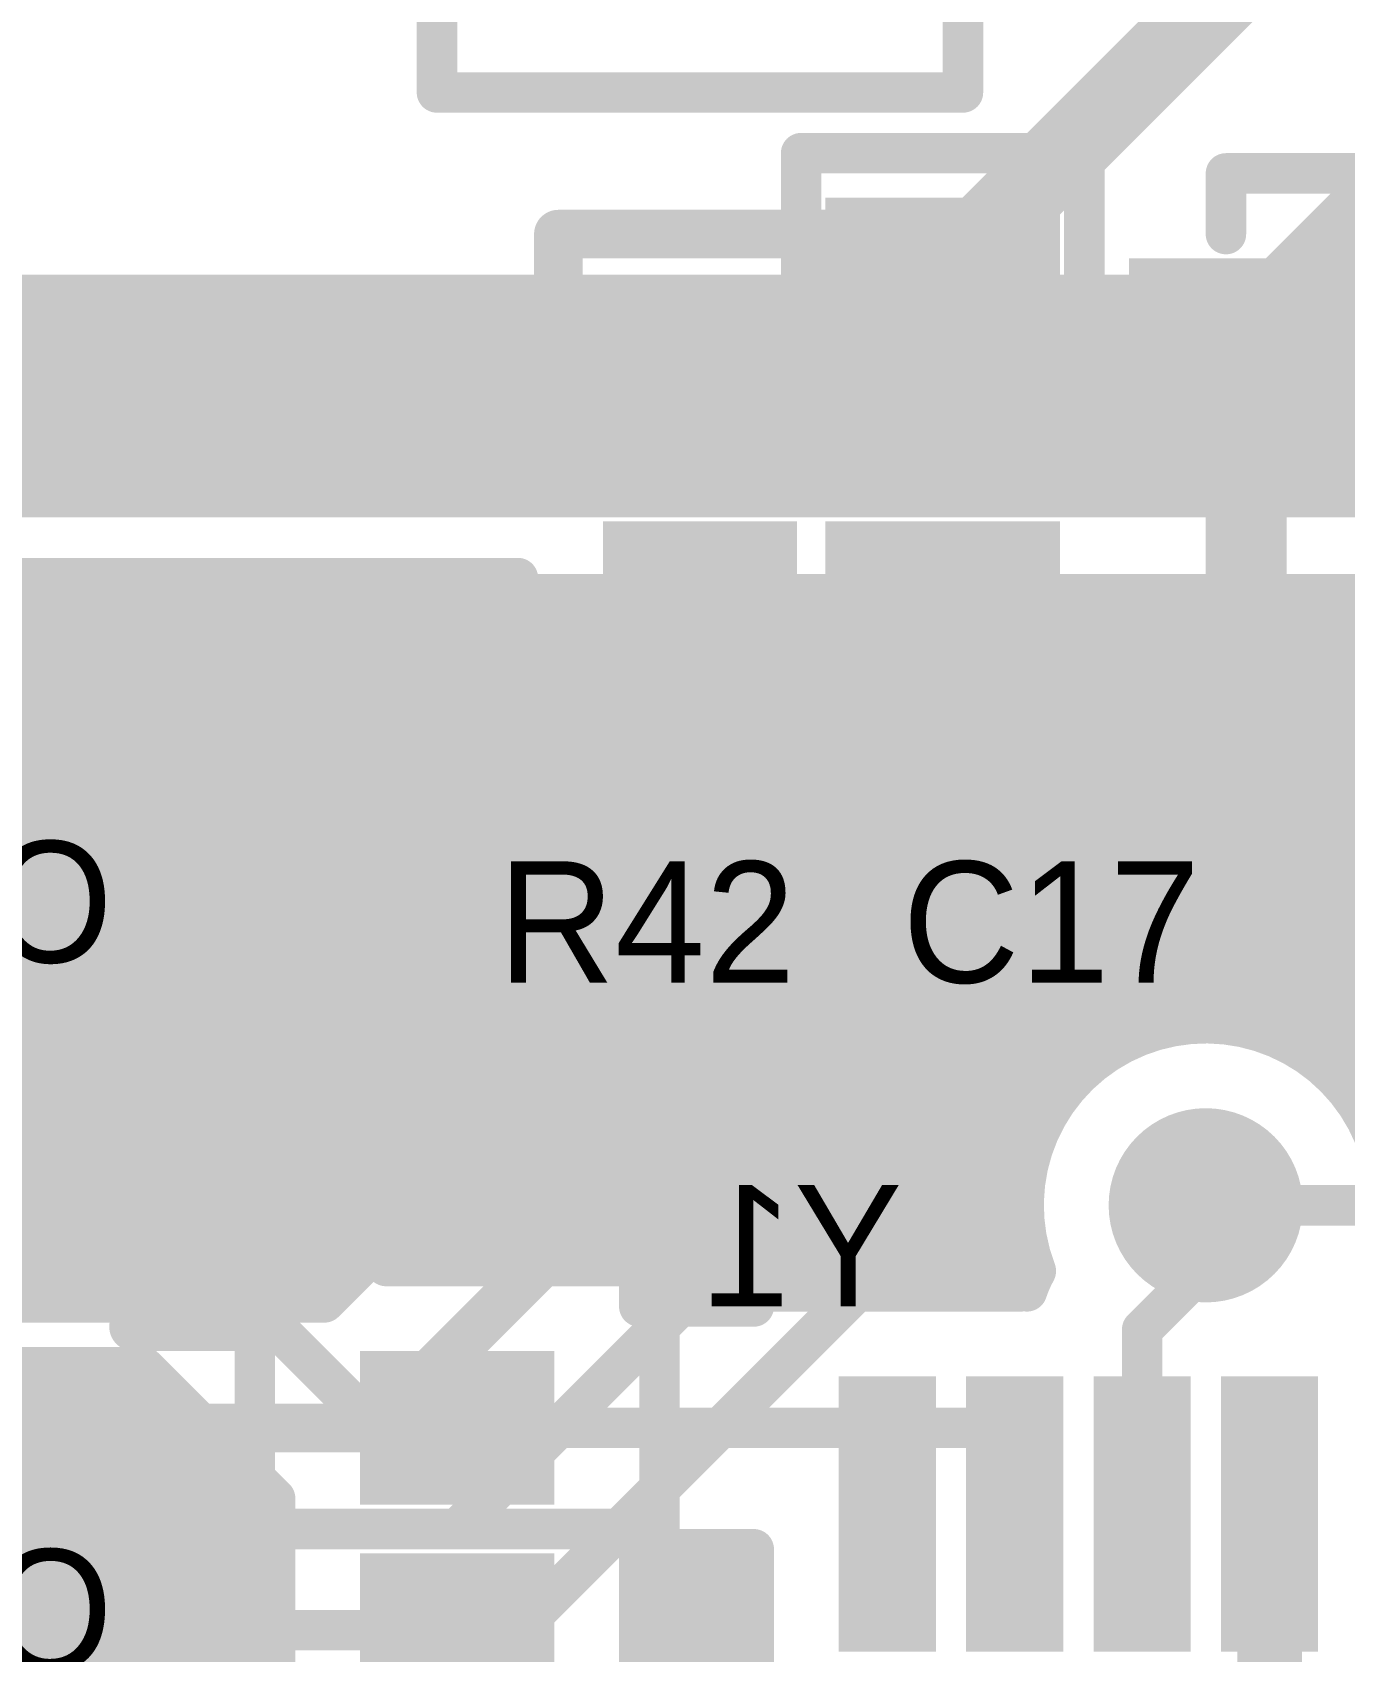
# Model space of a CAD drawing. Header units: millimetres. Extents: x 1.9 to 5.81, y 3 to 5.61.
# Drawn here: x 3.635 to 3.9593, y 4.1447 to 4.5448 of the extents above; entities that cross this region are included whole.
import ezdxf

# ---------------------------------------------------------------- set-up
doc = ezdxf.new("R2010")
doc.units = ezdxf.units.MM
doc.header["$MEASUREMENT"] = 0
for name, color, linetype in [('BottomLayer', 5, 'Continuous'), ('BottomOverlay', 54, 'Continuous'), ('BottomPaste', 16, 'Continuous'), ('BottomSolder', 6, 'Continuous'), ('MultiLayer', 9, 'Continuous'), ('TopLayer', 1, 'Continuous'), ('TopOverlay', 2, 'Continuous'), ('TopPaste', 8, 'Continuous'), ('TopSolder', 216, 'Continuous')]:
    doc.layers.add(name, color=color, linetype=linetype)

msp = doc.modelspace()

# ---------------------------------------------------------------- linework, layer by layer
at = {"layer": 'BottomLayer'}
for points, const_width in [([(3.395, 4.455), (4.025, 4.455)], 0.06), ([(3.425, 4.405), (4.085, 4.405)], 0.012), ([(3.43784, 4.374), (4.085, 4.374)], 0.01), ([(3.63, 4.305), (3.63, 4.374)], 0.01), ([(3.64, 4.305), (3.64, 4.374)], 0.01), ([(3.65, 4.305), (3.65, 4.374)], 0.01), ([(3.66, 4.305), (3.66, 4.374)], 0.01), ([(3.67, 4.305), (3.67, 4.374)], 0.01), ([(3.68, 4.305), (3.68, 4.374)], 0.01), ([(3.69, 4.305), (3.69, 4.374)], 0.01), ([(3.7, 4.305), (3.7, 4.374)], 0.01), ([(3.71, 4.25243), (3.71, 4.374)], 0.01), ([(3.72, 4.24243), (3.72, 4.374)], 0.01), ([(3.73, 4.24), (3.73, 4.374)], 0.01), ([(3.74, 4.24), (3.74, 4.374)], 0.01), ([(3.75, 4.24), (3.75, 4.374)], 0.01), ([(3.76, 4.24), (3.76, 4.374)], 0.01), ([(3.77, 4.24), (3.77, 4.374)], 0.01), ([(3.78, 4.24), (3.78, 4.374)], 0.01), ([(3.79, 4.23), (3.79, 4.374)], 0.01), ([(3.8, 4.23), (3.8, 4.374)], 0.01), ([(3.81, 4.23), (3.81, 4.374)], 0.01), ([(3.82, 4.23374), (3.82, 4.374)], 0.01), ([(3.83, 4.23374), (3.83, 4.374)], 0.01), ([(3.84, 4.23374), (3.84, 4.374)], 0.01), ([(3.85, 4.23374), (3.85, 4.374)], 0.01), ([(3.86, 4.23374), (3.86, 4.374)], 0.01), ([(3.87, 4.23374), (3.87, 4.374)], 0.01), ([(3.88, 4.255), (3.88, 4.374)], 0.01), ([(3.89, 4.28328), (3.89, 4.374)], 0.01), ([(3.9, 4.29242), (3.9, 4.374)], 0.01), ([(3.91, 4.29743), (3.91, 4.374)], 0.01), ([(3.92, 4.29972), (3.92, 4.374)], 0.01), ([(3.93, 4.29972), (3.93, 4.374)], 0.01), ([(3.94, 4.29743), (3.94, 4.374)], 0.01), ([(3.95, 4.29242), (3.95, 4.374)], 0.01), ([(3.96, 4.28328), (3.96, 4.374)], 0.01), ([(3.43384, 4.37), (4.99757, 4.37)], 0.01), ([(3.42384, 4.36), (4.98757, 4.36)], 0.01), ([(3.41384, 4.35), (4.97764, 4.35)], 0.01), ([(3.40384, 4.34), (4.97172, 4.34)], 0.01), ([(3.39384, 4.33), (4.97, 4.33)], 0.01), ([(3.38384, 4.32), (4.09, 4.32)], 0.01), ([(3.37384, 4.31), (4.06757, 4.31)], 0.01), ([(3.615, 4.305), (3.645, 4.305)], 0.01), ([(3.615, 4.305), (3.645, 4.305)], 0.01), ([(3.645, 4.305), (3.705, 4.305)], 0.01), ([(3.705, 4.25743), (3.705, 4.305)], 0.01), ([(3.705, 4.3), (3.925, 4.3)], 0.01), ([(3.925, 4.3), (4.05757, 4.3)], 0.01), ([(3.705, 4.29), (3.89672, 4.29)], 0.01), ([(3.95328, 4.29), (4.04757, 4.29)], 0.01), ([(3.705, 4.28), (3.88758, 4.28)], 0.01), ([(3.96242, 4.28), (4.03985, 4.28)], 0.01), ([(3.705, 4.27), (3.88257, 4.27)], 0.01), ([(3.66, 4.26), (3.72, 4.2)], 0.01), ([(3.705, 4.26), (3.88028, 4.26)], 0.01), ([(3.705, 4.25743), (3.72243, 4.24)], 0.01), ([(3.71243, 4.25), (3.88028, 4.25)], 0.01), ([(3.90929, 4.22429), (3.93, 4.245)], 0.01), ([(3.72243, 4.24), (3.785, 4.24)], 0.01), ([(3.72243, 4.24), (3.785, 4.24)], 0.01), ([(3.785, 4.24), (3.88257, 4.24)], 0.01), ([(3.785, 4.23), (3.785, 4.24)], 0.01), ([(3.8133, 4.23374), (3.84479, 4.23374)], 0.01), ([(3.8133, 4.23), (3.8133, 4.23374)], 0.01), ([(3.84479, 4.23374), (3.87629, 4.23374)], 0.01), ([(3.84479, 4.23374), (3.87629, 4.23374)], 0.01), ([(3.87629, 4.23374), (3.8793, 4.23374)], 0.01), ([(3.87629, 4.23374), (3.8793, 4.23374)], 0.01), ([(3.87629, 4.23374), (3.8793, 4.23374)], 0.01), ([(3.785, 4.23), (3.8133, 4.23)], 0.01), ([(3.785, 4.23), (3.8133, 4.23)], 0.01), ([(3.90929, 4.17874), (3.90929, 4.22429)], 0.01), ([(3.615, 4.215), (3.645, 4.215)], 0.01), ([(3.615, 4.215), (3.645, 4.215)], 0.01), ([(3.63, 4.135), (3.63, 4.215)], 0.01), ([(3.64, 4.135), (3.64, 4.215)], 0.01), ([(3.645, 4.215), (3.66257, 4.215)], 0.01), ([(3.65, 4.135), (3.65, 4.215)], 0.01), ([(3.66, 4.135), (3.66, 4.215)], 0.01), ([(3.66257, 4.215), (3.695, 4.18257)], 0.01), ([(3.545, 4.21), (3.66757, 4.21)], 0.01), ([(3.67, 4.135), (3.67, 4.20757)], 0.01), ([(3.545, 4.2), (3.67757, 4.2)], 0.01), ([(3.68, 4.135), (3.68, 4.19757)], 0.01), ([(3.72, 4.2), (3.87, 4.2)], 0.01), ([(3.545, 4.19), (3.68757, 4.19)], 0.01), ([(3.69, 4.135), (3.69, 4.18757)], 0.01), ([(3.695, 4.16), (3.695, 4.18257)], 0.01), ([(3.695, 4.16), (3.695, 4.18257)], 0.01), ([(3.94079, 4.11421), (3.94079, 4.17874)], 0.016), ([(3.545, 4.18), (3.695, 4.18)], 0.01), ([(3.545, 4.17), (3.695, 4.17)], 0.01), ([(3.785, 4.17), (3.8133, 4.17)], 0.01), ([(3.785, 4.17), (3.8133, 4.17)], 0.01), ([(3.785, 4.16), (3.785, 4.17)], 0.01), ([(3.785, 4.16), (3.785, 4.17)], 0.01), ([(3.79, 4.113), (3.79, 4.17)], 0.01), ([(3.8, 4.113), (3.8, 4.17)], 0.01), ([(3.81, 3.95952), (3.81, 4.17)], 0.01), ([(3.8133, 4.12374), (3.8133, 4.17)], 0.01), ([(3.545, 4.16), (3.695, 4.16)], 0.01), ([(3.695, 4.135), (3.695, 4.16)], 0.01), ([(3.785, 4.16), (3.8133, 4.16)], 0.01), ([(3.785, 4.113), (3.785, 4.16)], 0.01), ([(3.545, 4.15), (3.695, 4.15)], 0.01), ([(3.74, 4.06), (3.74, 4.15)], 0.01), ([(3.785, 4.15), (3.8133, 4.15)], 0.01), ([(3.545, 4.14), (3.695, 4.14)], 0.01), ([(3.785, 4.14), (3.8133, 4.14)], 0.01)]:
    msp.add_lwpolyline(points, dxfattribs=dict(at, const_width=const_width))
for points, const_width in [([(3.6275, 4.374, 1), (3.6325, 4.374, 1)], 0.005), ([(3.6375, 4.374, 1), (3.6425, 4.374, 1)], 0.005), ([(3.6475, 4.374, 1), (3.6525, 4.374, 1)], 0.005), ([(3.6575, 4.374, 1), (3.6625, 4.374, 1)], 0.005), ([(3.6675, 4.374, 1), (3.6725, 4.374, 1)], 0.005), ([(3.6775, 4.374, 1), (3.6825, 4.374, 1)], 0.005), ([(3.6875, 4.374, 1), (3.6925, 4.374, 1)], 0.005), ([(3.6975, 4.374, 1), (3.7025, 4.374, 1)], 0.005), ([(3.7075, 4.374, 1), (3.7125, 4.374, 1)], 0.005), ([(3.7175, 4.374, 1), (3.7225, 4.374, 1)], 0.005), ([(3.7275, 4.374, 1), (3.7325, 4.374, 1)], 0.005), ([(3.74, 4.36, 1), (3.76, 4.36, 1)], 0.02), ([(3.7375, 4.374, 1), (3.7425, 4.374, 1)], 0.005), ([(3.7475, 4.374, 1), (3.7525, 4.374, 1)], 0.005), ([(3.7575, 4.374, 1), (3.7625, 4.374, 1)], 0.005), ([(3.7675, 4.374, 1), (3.7725, 4.374, 1)], 0.005), ([(3.7775, 4.374, 1), (3.7825, 4.374, 1)], 0.005), ([(3.7875, 4.374, 1), (3.7925, 4.374, 1)], 0.005), ([(3.7975, 4.374, 1), (3.8025, 4.374, 1)], 0.005), ([(3.8075, 4.374, 1), (3.8125, 4.374, 1)], 0.005), ([(3.8175, 4.374, 1), (3.8225, 4.374, 1)], 0.005), ([(3.8275, 4.374, 1), (3.8325, 4.374, 1)], 0.005), ([(3.8375, 4.374, 1), (3.8425, 4.374, 1)], 0.005), ([(3.8475, 4.374, 1), (3.8525, 4.374, 1)], 0.005), ([(3.8575, 4.374, 1), (3.8625, 4.374, 1)], 0.005), ([(3.8675, 4.374, 1), (3.8725, 4.374, 1)], 0.005), ([(3.8775, 4.374, 1), (3.8825, 4.374, 1)], 0.005), ([(3.8875, 4.374, 1), (3.8925, 4.374, 1)], 0.005), ([(3.8975, 4.374, 1), (3.9025, 4.374, 1)], 0.005), ([(3.9075, 4.374, 1), (3.9125, 4.374, 1)], 0.005), ([(3.9175, 4.374, 1), (3.9225, 4.374, 1)], 0.005), ([(3.9275, 4.374, 1), (3.9325, 4.374, 1)], 0.005), ([(3.9375, 4.374, 1), (3.9425, 4.374, 1)], 0.005), ([(3.9475, 4.374, 1), (3.9525, 4.374, 1)], 0.005), ([(3.9575, 4.374, 1), (3.9625, 4.374, 1)], 0.005), ([(3.6275, 4.305, 1), (3.6325, 4.305, 1)], 0.005), ([(3.6375, 4.305, 1), (3.6425, 4.305, 1)], 0.005), ([(3.6425, 4.305, 1), (3.6475, 4.305, 1)], 0.005), ([(3.6425, 4.305, 1), (3.6475, 4.305, 1)], 0.005), ([(3.6425, 4.305, 1), (3.6475, 4.305, 1)], 0.005), ([(3.6475, 4.305, 1), (3.6525, 4.305, 1)], 0.005), ([(3.6575, 4.305, 1), (3.6625, 4.305, 1)], 0.005), ([(3.6675, 4.305, 1), (3.6725, 4.305, 1)], 0.005), ([(3.6775, 4.305, 1), (3.6825, 4.305, 1)], 0.005), ([(3.6875, 4.305, 1), (3.6925, 4.305, 1)], 0.005), ([(3.6975, 4.305, 1), (3.7025, 4.305, 1)], 0.005), ([(3.7025, 4.305, 1), (3.7075, 4.305, 1)], 0.005), ([(3.7025, 4.305, 1), (3.7075, 4.305, 1)], 0.005), ([(3.7025, 4.3, 1), (3.7075, 4.3, 1)], 0.005), ([(3.9075, 4.29743, 1), (3.9125, 4.29743, 1)], 0.005), ([(3.9175, 4.29972, 1), (3.9225, 4.29972, 1)], 0.005), ([(3.9225, 4.3, 1), (3.9275, 4.3, 1)], 0.005), ([(3.9225, 4.3, 1), (3.9275, 4.3, 1)], 0.005), ([(3.9275, 4.29972, 1), (3.9325, 4.29972, 1)], 0.005), ([(3.9375, 4.29743, 1), (3.9425, 4.29743, 1)], 0.005), ([(3.8975, 4.29242, 1), (3.9025, 4.29242, 1)], 0.005), ([(3.9475, 4.29242, 1), (3.9525, 4.29242, 1)], 0.005), ([(3.7025, 4.29, 1), (3.7075, 4.29, 1)], 0.005), ([(3.89422, 4.29, 1), (3.89922, 4.29, 1)], 0.005), ([(3.95078, 4.29, 1), (3.95578, 4.29, 1)], 0.005), ([(3.8875, 4.28328, 1), (3.8925, 4.28328, 1)], 0.005), ([(3.9575, 4.28328, 1), (3.9625, 4.28328, 1)], 0.005), ([(3.7025, 4.28, 1), (3.7075, 4.28, 1)], 0.005), ([(3.88508, 4.28, 1), (3.89008, 4.28, 1)], 0.005), ([(3.95992, 4.28, 1), (3.96492, 4.28, 1)], 0.005), ([(3.7025, 4.27, 1), (3.7075, 4.27, 1)], 0.005), ([(3.88007, 4.27, 1), (3.88507, 4.27, 1)], 0.005), ([(3.915, 4.255, 1), (3.935, 4.255, 1)], 0.02), ([(3.6575, 4.26, 1), (3.6625, 4.26, 1)], 0.005), ([(3.7025, 4.26, 1), (3.7075, 4.26, 1)], 0.005), ([(3.7025, 4.25743, 1), (3.7075, 4.25743, 1)], 0.005), ([(3.7025, 4.25743, 1), (3.7075, 4.25743, 1)], 0.005), ([(3.87778, 4.26, 1), (3.88278, 4.26, 1)], 0.005), ([(3.7075, 4.25243, 1), (3.7125, 4.25243, 1)], 0.005), ([(3.8775, 4.255, 1), (3.8825, 4.255, 1)], 0.005), ([(3.70993, 4.25, 1), (3.71493, 4.25, 1)], 0.005), ([(3.87778, 4.25, 1), (3.88278, 4.25, 1)], 0.005), ([(3.9275, 4.245, 1), (3.9325, 4.245, 1)], 0.005), ([(3.7175, 4.24243, 1), (3.7225, 4.24243, 1)], 0.005), ([(3.71993, 4.24, 1), (3.72493, 4.24, 1)], 0.005), ([(3.71993, 4.24, 1), (3.72493, 4.24, 1)], 0.005), ([(3.71993, 4.24, 1), (3.72493, 4.24, 1)], 0.005), ([(3.7275, 4.24, 1), (3.7325, 4.24, 1)], 0.005), ([(3.7375, 4.24, 1), (3.7425, 4.24, 1)], 0.005), ([(3.7475, 4.24, 1), (3.7525, 4.24, 1)], 0.005), ([(3.7575, 4.24, 1), (3.7625, 4.24, 1)], 0.005), ([(3.7675, 4.24, 1), (3.7725, 4.24, 1)], 0.005), ([(3.7775, 4.24, 1), (3.7825, 4.24, 1)], 0.005), ([(3.7825, 4.24, 1), (3.7875, 4.24, 1)], 0.005), ([(3.7825, 4.24, 1), (3.7875, 4.24, 1)], 0.005), ([(3.7825, 4.24, 1), (3.7875, 4.24, 1)], 0.005), ([(3.7825, 4.24, 1), (3.7875, 4.24, 1)], 0.005), ([(3.88007, 4.24, 1), (3.88507, 4.24, 1)], 0.005), ([(3.88052, 4.23878, 1), (3.88552, 4.23878, 1)], 0.005), ([(3.88052, 4.23878, 1), (3.88552, 4.23878, 1)], 0.005), ([(3.88052, 4.23878, 1), (3.88552, 4.23878, 1)], 0.005), ([(3.8108, 4.23374, 1), (3.8158, 4.23374, 1)], 0.005), ([(3.8108, 4.23374, 1), (3.8158, 4.23374, 1)], 0.005), ([(3.8175, 4.23374, 1), (3.8225, 4.23374, 1)], 0.005), ([(3.8275, 4.23374, 1), (3.8325, 4.23374, 1)], 0.005), ([(3.8375, 4.23374, 1), (3.8425, 4.23374, 1)], 0.005), ([(3.8423, 4.23374, 1), (3.84729, 4.23374, 1)], 0.005), ([(3.8423, 4.23374, 1), (3.84729, 4.23374, 1)], 0.005), ([(3.8423, 4.23374, 1), (3.84729, 4.23374, 1)], 0.005), ([(3.8475, 4.23374, 1), (3.8525, 4.23374, 1)], 0.005), ([(3.8575, 4.23374, 1), (3.8625, 4.23374, 1)], 0.005), ([(3.8675, 4.23374, 1), (3.8725, 4.23374, 1)], 0.005), ([(3.87379, 4.23374, 1), (3.87879, 4.23374, 1)], 0.005), ([(3.87379, 4.23374, 1), (3.87879, 4.23374, 1)], 0.005), ([(3.87379, 4.23374, 1), (3.87879, 4.23374, 1)], 0.005), ([(3.87379, 4.23374, 1), (3.87879, 4.23374, 1)], 0.005), ([(3.87379, 4.23374, 1), (3.87879, 4.23374, 1)], 0.005), ([(3.8768, 4.23374, 1), (3.8818, 4.23374, 1)], 0.005), ([(3.8768, 4.23374, 1), (3.8818, 4.23374, 1)], 0.005), ([(3.8768, 4.23374, 1), (3.8818, 4.23374, 1)], 0.005), ([(3.87832, 4.23374, 1), (3.88332, 4.23374, 1)], 0.005), ([(3.87832, 4.23374, 1), (3.88332, 4.23374, 1)], 0.005), ([(3.7825, 4.23, 1), (3.7875, 4.23, 1)], 0.005), ([(3.7825, 4.23, 1), (3.7875, 4.23, 1)], 0.005), ([(3.7825, 4.23, 1), (3.7875, 4.23, 1)], 0.005), ([(3.7875, 4.23, 1), (3.7925, 4.23, 1)], 0.005), ([(3.7975, 4.23, 1), (3.8025, 4.23, 1)], 0.005), ([(3.8075, 4.23, 1), (3.8125, 4.23, 1)], 0.005), ([(3.8108, 4.23, 1), (3.8158, 4.23, 1)], 0.005), ([(3.8108, 4.23, 1), (3.8158, 4.23, 1)], 0.005), ([(3.8108, 4.23, 1), (3.8158, 4.23, 1)], 0.005), ([(3.90679, 4.22429, 1), (3.91179, 4.22429, 1)], 0.005), ([(3.90679, 4.22429, 1), (3.91179, 4.22429, 1)], 0.005), ([(3.6275, 4.215, 1), (3.6325, 4.215, 1)], 0.005), ([(3.6375, 4.215, 1), (3.6425, 4.215, 1)], 0.005), ([(3.6425, 4.215, 1), (3.6475, 4.215, 1)], 0.005), ([(3.6425, 4.215, 1), (3.6475, 4.215, 1)], 0.005), ([(3.6425, 4.215, 1), (3.6475, 4.215, 1)], 0.005), ([(3.6475, 4.215, 1), (3.6525, 4.215, 1)], 0.005), ([(3.6575, 4.215, 1), (3.6625, 4.215, 1)], 0.005), ([(3.66007, 4.215, 1), (3.66507, 4.215, 1)], 0.005), ([(3.66007, 4.215, 1), (3.66507, 4.215, 1)], 0.005), ([(3.66507, 4.21, 1), (3.67007, 4.21, 1)], 0.005), ([(3.6675, 4.20757, 1), (3.6725, 4.20757, 1)], 0.005), ([(3.67507, 4.2, 1), (3.68007, 4.2, 1)], 0.005), ([(3.6775, 4.19757, 1), (3.6825, 4.19757, 1)], 0.005), ([(3.7175, 4.2, 1), (3.7225, 4.2, 1)], 0.005), ([(3.7175, 4.2, 1), (3.7225, 4.2, 1)], 0.005), ([(3.8675, 4.2, 1), (3.8725, 4.2, 1)], 0.005), ([(3.68507, 4.19, 1), (3.69007, 4.19, 1)], 0.005), ([(3.6875, 4.18757, 1), (3.6925, 4.18757, 1)], 0.005), ([(3.6925, 4.18257, 1), (3.6975, 4.18257, 1)], 0.005), ([(3.6925, 4.18257, 1), (3.6975, 4.18257, 1)], 0.005), ([(3.6925, 4.18257, 1), (3.6975, 4.18257, 1)], 0.005), ([(3.93679, 4.17874, 1), (3.94479, 4.17874, 1)], 0.008), ([(3.6925, 4.18, 1), (3.6975, 4.18, 1)], 0.005), ([(3.90679, 4.17874, 1), (3.91179, 4.17874, 1)], 0.005), ([(3.6925, 4.17, 1), (3.6975, 4.17, 1)], 0.005), ([(3.7825, 4.17, 1), (3.7875, 4.17, 1)], 0.005), ([(3.7825, 4.17, 1), (3.7875, 4.17, 1)], 0.005), ([(3.7825, 4.17, 1), (3.7875, 4.17, 1)], 0.005), ([(3.7825, 4.17, 1), (3.7875, 4.17, 1)], 0.005), ([(3.7875, 4.17, 1), (3.7925, 4.17, 1)], 0.005), ([(3.7975, 4.17, 1), (3.8025, 4.17, 1)], 0.005), ([(3.8075, 4.17, 1), (3.8125, 4.17, 1)], 0.005), ([(3.8108, 4.17, 1), (3.8158, 4.17, 1)], 0.005), ([(3.8108, 4.17, 1), (3.8158, 4.17, 1)], 0.005), ([(3.8108, 4.17, 1), (3.8158, 4.17, 1)], 0.005), ([(3.6925, 4.16, 1), (3.6975, 4.16, 1)], 0.005), ([(3.6925, 4.16, 1), (3.6975, 4.16, 1)], 0.005), ([(3.6925, 4.16, 1), (3.6975, 4.16, 1)], 0.005), ([(3.6925, 4.16, 1), (3.6975, 4.16, 1)], 0.005), ([(3.7825, 4.16, 1), (3.7875, 4.16, 1)], 0.005), ([(3.7825, 4.16, 1), (3.7875, 4.16, 1)], 0.005), ([(3.7825, 4.16, 1), (3.7875, 4.16, 1)], 0.005), ([(3.7825, 4.16, 1), (3.7875, 4.16, 1)], 0.005), ([(3.8108, 4.16, 1), (3.8158, 4.16, 1)], 0.005), ([(3.6925, 4.15, 1), (3.6975, 4.15, 1)], 0.005), ([(3.7375, 4.15, 1), (3.7425, 4.15, 1)], 0.005), ([(3.7825, 4.15, 1), (3.7875, 4.15, 1)], 0.005), ([(3.8108, 4.15, 1), (3.8158, 4.15, 1)], 0.005), ([(3.6925, 4.14, 1), (3.6975, 4.14, 1)], 0.005), ([(3.7825, 4.14, 1), (3.7875, 4.14, 1)], 0.005), ([(3.8108, 4.14, 1), (3.8158, 4.14, 1)], 0.005)]:
    msp.add_lwpolyline(points, format="xyb", close=True, dxfattribs=dict(at, const_width=const_width))
at = {"layer": 'BottomLayer', "const_width": 0.01}
for points in [[(3.88302, 4.23878, -1.203684), (3.97, 4.255)], [(3.88082, 4.23374, -0.045968), (3.88302, 4.23878)], [(3.88082, 4.23374, -0.045968), (3.88302, 4.23878)]]:
    msp.add_lwpolyline(points, format="xyb", dxfattribs=at)
at = {"layer": 'BottomLayer'}
for points in [[(3.68, 4.28), (3.64, 4.28), (3.68, 4.24), (3.64, 4.24)], [(3.76, 4.185), (3.76, 4.215), (3.72, 4.185), (3.72, 4.215)], [(3.8543, 4.20874), (3.8383, 4.20874), (3.8543, 4.14874), (3.8383, 4.14874)], [(3.88579, 4.20874), (3.86979, 4.20874), (3.88579, 4.14874), (3.86979, 4.14874)], [(3.91729, 4.20874), (3.90129, 4.20874), (3.91729, 4.14874), (3.90129, 4.14874)], [(3.94879, 4.20874), (3.93279, 4.20874), (3.94879, 4.14874), (3.93279, 4.14874)], [(3.72, 4.165), (3.72, 4.135), (3.76, 4.165), (3.76, 4.135)]]:
    msp.add_solid(points, dxfattribs=at)
at = {"layer": 'BottomOverlay'}
for points, const_width in [([(3.66, 4.295), (3.695, 4.295)], 0.012), ([(3.695, 4.225), (3.695, 4.295)], 0.012), ([(3.69, 4.275), (3.79, 4.275)], 0.01), ([(3.69, 4.075), (3.69, 4.275)], 0.01), ([(3.79, 4.075), (3.79, 4.275)], 0.01), ([(3.66, 4.225), (3.695, 4.225)], 0.012), ([(3.69, 4.175), (3.79, 4.175)], 0.01)]:
    msp.add_lwpolyline(points, dxfattribs=dict(at, const_width=const_width))
for points, const_width in [([(3.657, 4.295, 1), (3.663, 4.295, 1)], 0.006), ([(3.692, 4.295, 1), (3.698, 4.295, 1)], 0.006), ([(3.692, 4.295, 1), (3.698, 4.295, 1)], 0.006), ([(3.6875, 4.275, 1), (3.6925, 4.275, 1)], 0.005), ([(3.6875, 4.275, 1), (3.6925, 4.275, 1)], 0.005), ([(3.7875, 4.275, 1), (3.7925, 4.275, 1)], 0.005), ([(3.7875, 4.275, 1), (3.7925, 4.275, 1)], 0.005), ([(3.657, 4.225, 1), (3.663, 4.225, 1)], 0.006), ([(3.692, 4.225, 1), (3.698, 4.225, 1)], 0.006), ([(3.692, 4.225, 1), (3.698, 4.225, 1)], 0.006), ([(3.6875, 4.175, 1), (3.6925, 4.175, 1)], 0.005), ([(3.7875, 4.175, 1), (3.7925, 4.175, 1)], 0.005)]:
    msp.add_lwpolyline(points, format="xyb", close=True, dxfattribs=dict(at, const_width=const_width))
at = {"layer": 'BottomPaste'}
for points in [[(3.68, 4.28), (3.64, 4.28), (3.68, 4.24), (3.64, 4.24)], [(3.68, 4.28), (3.64, 4.28), (3.68, 4.24), (3.64, 4.24)], [(3.76, 4.185), (3.76, 4.215), (3.72, 4.185), (3.72, 4.215)], [(3.76, 4.185), (3.76, 4.215), (3.72, 4.185), (3.72, 4.215)], [(3.8543, 4.20874), (3.8383, 4.20874), (3.8543, 4.14874), (3.8383, 4.14874)], [(3.8543, 4.20874), (3.8383, 4.20874), (3.8543, 4.14874), (3.8383, 4.14874)], [(3.88579, 4.20874), (3.86979, 4.20874), (3.88579, 4.14874), (3.86979, 4.14874)], [(3.88579, 4.20874), (3.86979, 4.20874), (3.88579, 4.14874), (3.86979, 4.14874)], [(3.91729, 4.20874), (3.90129, 4.20874), (3.91729, 4.14874), (3.90129, 4.14874)], [(3.91729, 4.20874), (3.90129, 4.20874), (3.91729, 4.14874), (3.90129, 4.14874)], [(3.94879, 4.20874), (3.93279, 4.20874), (3.94879, 4.14874), (3.93279, 4.14874)], [(3.94879, 4.20874), (3.93279, 4.20874), (3.94879, 4.14874), (3.93279, 4.14874)], [(3.72, 4.165), (3.72, 4.135), (3.76, 4.165), (3.76, 4.135)], [(3.72, 4.165), (3.72, 4.135), (3.76, 4.165), (3.76, 4.135)]]:
    msp.add_solid(points, dxfattribs=at)
at = {"layer": 'BottomSolder', "const_width": 0.024}
for points in [[(3.738, 4.36, 1), (3.762, 4.36, 1)], [(3.738, 4.36, 1), (3.762, 4.36, 1)], [(3.913, 4.255, 1), (3.937, 4.255, 1)], [(3.913, 4.255, 1), (3.937, 4.255, 1)]]:
    msp.add_lwpolyline(points, format="xyb", close=True, dxfattribs=at)
at = {"layer": 'BottomSolder'}
for points in [[(3.684, 4.284), (3.636, 4.284), (3.684, 4.236), (3.636, 4.236)], [(3.684, 4.284), (3.636, 4.284), (3.684, 4.236), (3.636, 4.236)], [(3.764, 4.181), (3.764, 4.219), (3.716, 4.181), (3.716, 4.219)], [(3.764, 4.181), (3.764, 4.219), (3.716, 4.181), (3.716, 4.219)], [(3.8583, 4.21274), (3.8343, 4.21274), (3.8583, 4.14474), (3.8343, 4.14474)], [(3.8583, 4.21274), (3.8343, 4.21274), (3.8583, 4.14474), (3.8343, 4.14474)], [(3.88979, 4.21274), (3.86579, 4.21274), (3.88979, 4.14474), (3.86579, 4.14474)], [(3.88979, 4.21274), (3.86579, 4.21274), (3.88979, 4.14474), (3.86579, 4.14474)], [(3.92129, 4.21274), (3.89729, 4.21274), (3.92129, 4.14474), (3.89729, 4.14474)], [(3.92129, 4.21274), (3.89729, 4.21274), (3.92129, 4.14474), (3.89729, 4.14474)], [(3.95279, 4.21274), (3.92879, 4.21274), (3.95279, 4.14474), (3.92879, 4.14474)], [(3.95279, 4.21274), (3.92879, 4.21274), (3.95279, 4.14474), (3.92879, 4.14474)], [(3.716, 4.169), (3.716, 4.131), (3.764, 4.169), (3.764, 4.131)], [(3.716, 4.169), (3.716, 4.131), (3.764, 4.169), (3.764, 4.131)]]:
    msp.add_solid(points, dxfattribs=at)
at = {"layer": 'MultiLayer', "const_width": 0.02}
for points in [[(3.74, 4.36, 1), (3.76, 4.36, 1)], [(3.915, 4.255, 1), (3.935, 4.255, 1)]]:
    msp.add_lwpolyline(points, format="xyb", close=True, dxfattribs=at)
at = {"layer": 'TopLayer'}
for points, const_width in [([(3.845, 4.47), (3.955, 4.58)], 0.02), ([(3.935, 4.47), (3.985, 4.52)], 0.02), ([(3.81, 4.47), (3.845, 4.47)], 0.02), ([(3.91, 4.43), (3.975, 4.43)], 0.01), ([(3.91, 4.43), (3.975, 4.43)], 0.01), ([(3.935, 4.39), (3.935, 4.425)], 0.02), ([(3.1, 4.41), (3.755, 4.41)], 0.01), ([(3.1, 4.41), (3.755, 4.41)], 0.01), ([(3.63, 4.231), (3.63, 4.41)], 0.01), ([(3.64, 4.231), (3.64, 4.41)], 0.01), ([(3.65, 4.231), (3.65, 4.41)], 0.01), ([(3.66, 4.231), (3.66, 4.41)], 0.01), ([(3.67, 4.231), (3.67, 4.41)], 0.01), ([(3.68, 4.231), (3.68, 4.41)], 0.01), ([(3.69, 4.231), (3.69, 4.41)], 0.01), ([(3.7, 4.231), (3.7, 4.41)], 0.01), ([(3.71, 4.23384), (3.71, 4.41)], 0.01), ([(3.72, 4.24384), (3.72, 4.41)], 0.01), ([(3.73, 4.25384), (3.73, 4.41)], 0.01), ([(3.74, 4.26384), (3.74, 4.41)], 0.01), ([(3.75, 4.27384), (3.75, 4.41)], 0.01), ([(3.755, 4.355), (3.755, 4.41)], 0.01), ([(3.76, 4.4), (3.8, 4.4)], 0.02), ([(3.8, 4.36), (3.8, 4.4)], 0.02), ([(3.505, 4.39), (3.935, 4.39)], 0.03), ([(3.525, 4.4), (3.755, 4.4)], 0.01), ([(3.525, 4.39), (3.755, 4.39)], 0.01), ([(3.525, 4.38), (3.755, 4.38)], 0.01), ([(3.525, 4.37), (3.755, 4.37)], 0.01), ([(3.525, 4.36), (3.755, 4.36)], 0.01), ([(3.70716, 4.231), (3.83116, 4.355)], 0.01), ([(3.755, 4.355), (3.81, 4.355)], 0.01), ([(3.76, 4.28384), (3.76, 4.355)], 0.01), ([(3.77, 4.29384), (3.77, 4.355)], 0.01), ([(3.78, 4.30384), (3.78, 4.355)], 0.01), ([(3.79, 4.31384), (3.79, 4.355)], 0.01), ([(3.8, 4.32384), (3.8, 4.355)], 0.01), ([(3.81, 4.355), (3.83116, 4.355)], 0.01), ([(3.81, 4.355), (3.83116, 4.355)], 0.01), ([(3.81, 4.33384), (3.81, 4.355)], 0.01), ([(3.82, 4.34384), (3.82, 4.355)], 0.01), ([(3.525, 4.35), (3.82616, 4.35)], 0.01), ([(3.72, 4.2), (3.87, 4.35)], 0.012), ([(3.87, 4.35), (3.97, 4.35)], 0.012), ([(3.525, 4.34), (3.81616, 4.34)], 0.01), ([(3.525, 4.33), (3.80616, 4.33)], 0.01), ([(3.74, 4.175), (3.89, 4.325)], 0.01), ([(3.89, 4.325), (3.98, 4.325)], 0.01), ([(3.525, 4.32), (3.79616, 4.32)], 0.01), ([(3.525, 4.31), (3.78616, 4.31)], 0.01), ([(3.525, 4.3), (3.77616, 4.3)], 0.01), ([(3.755, 4.15), (3.905, 4.3)], 0.01), ([(3.905, 4.3), (3.99, 4.3)], 0.01), ([(3.525, 4.29), (3.76616, 4.29)], 0.01), ([(3.525, 4.28), (3.75616, 4.28)], 0.01), ([(3.525, 4.27), (3.74616, 4.27)], 0.01), ([(3.525, 4.26), (3.73616, 4.26)], 0.01), ([(3.925, 4.255), (3.98, 4.255)], 0.01), ([(3.525, 4.25), (3.72616, 4.25)], 0.01), ([(3.525, 4.24), (3.71616, 4.24)], 0.01), ([(3.52, 4.231), (3.70716, 4.231)], 0.01), ([(3.52, 4.2), (3.72, 4.2)], 0.012), ([(3.56, 4.175), (3.74, 4.175)], 0.01), ([(3.595, 4.15), (3.755, 4.15)], 0.01)]:
    msp.add_lwpolyline(points, dxfattribs=dict(at, const_width=const_width))
for points, const_width in [([(3.805, 4.47, 1), (3.815, 4.47, 1)], 0.01), ([(3.84, 4.47, 1), (3.85, 4.47, 1)], 0.01), ([(3.84, 4.47, 1), (3.85, 4.47, 1)], 0.01), ([(3.93, 4.47, 1), (3.94, 4.47, 1)], 0.01), ([(3.9075, 4.43, 1), (3.9125, 4.43, 1)], 0.005), ([(3.9075, 4.43, 1), (3.9125, 4.43, 1)], 0.005), ([(3.93, 4.425, 1), (3.94, 4.425, 1)], 0.01), ([(3.6275, 4.41, 1), (3.6325, 4.41, 1)], 0.005), ([(3.6375, 4.41, 1), (3.6425, 4.41, 1)], 0.005), ([(3.6475, 4.41, 1), (3.6525, 4.41, 1)], 0.005), ([(3.6575, 4.41, 1), (3.6625, 4.41, 1)], 0.005), ([(3.6675, 4.41, 1), (3.6725, 4.41, 1)], 0.005), ([(3.6775, 4.41, 1), (3.6825, 4.41, 1)], 0.005), ([(3.6875, 4.41, 1), (3.6925, 4.41, 1)], 0.005), ([(3.6975, 4.41, 1), (3.7025, 4.41, 1)], 0.005), ([(3.7075, 4.41, 1), (3.7125, 4.41, 1)], 0.005), ([(3.7175, 4.41, 1), (3.7225, 4.41, 1)], 0.005), ([(3.7275, 4.41, 1), (3.7325, 4.41, 1)], 0.005), ([(3.7375, 4.41, 1), (3.7425, 4.41, 1)], 0.005), ([(3.7475, 4.41, 1), (3.7525, 4.41, 1)], 0.005), ([(3.7525, 4.41, 1), (3.7575, 4.41, 1)], 0.005), ([(3.7525, 4.41, 1), (3.7575, 4.41, 1)], 0.005), ([(3.7525, 4.41, 1), (3.7575, 4.41, 1)], 0.005), ([(3.755, 4.4, 1), (3.765, 4.4, 1)], 0.01), ([(3.795, 4.4, 1), (3.805, 4.4, 1)], 0.01), ([(3.795, 4.4, 1), (3.805, 4.4, 1)], 0.01), ([(3.7525, 4.4, 1), (3.7575, 4.4, 1)], 0.005), ([(3.9275, 4.39, 1), (3.9425, 4.39, 1)], 0.015), ([(3.93, 4.39, 1), (3.94, 4.39, 1)], 0.01), ([(3.7525, 4.39, 1), (3.7575, 4.39, 1)], 0.005), ([(3.7525, 4.38, 1), (3.7575, 4.38, 1)], 0.005), ([(3.74, 4.36, 1), (3.76, 4.36, 1)], 0.02), ([(3.7525, 4.37, 1), (3.7575, 4.37, 1)], 0.005), ([(3.795, 4.36, 1), (3.805, 4.36, 1)], 0.01), ([(3.7525, 4.36, 1), (3.7575, 4.36, 1)], 0.005), ([(3.7525, 4.355, 1), (3.7575, 4.355, 1)], 0.005), ([(3.7525, 4.355, 1), (3.7575, 4.355, 1)], 0.005), ([(3.7575, 4.355, 1), (3.7625, 4.355, 1)], 0.005), ([(3.7675, 4.355, 1), (3.7725, 4.355, 1)], 0.005), ([(3.7775, 4.355, 1), (3.7825, 4.355, 1)], 0.005), ([(3.7875, 4.355, 1), (3.7925, 4.355, 1)], 0.005), ([(3.7975, 4.355, 1), (3.8025, 4.355, 1)], 0.005), ([(3.8075, 4.355, 1), (3.8125, 4.355, 1)], 0.005), ([(3.8075, 4.355, 1), (3.8125, 4.355, 1)], 0.005), ([(3.8075, 4.355, 1), (3.8125, 4.355, 1)], 0.005), ([(3.8075, 4.355, 1), (3.8125, 4.355, 1)], 0.005), ([(3.8175, 4.355, 1), (3.8225, 4.355, 1)], 0.005), ([(3.82866, 4.355, 1), (3.83366, 4.355, 1)], 0.005), ([(3.82866, 4.355, 1), (3.83366, 4.355, 1)], 0.005), ([(3.82866, 4.355, 1), (3.83366, 4.355, 1)], 0.005), ([(3.82366, 4.35, 1), (3.82866, 4.35, 1)], 0.005), ([(3.867, 4.35, 1), (3.873, 4.35, 1)], 0.006), ([(3.867, 4.35, 1), (3.873, 4.35, 1)], 0.006), ([(3.8175, 4.34384, 1), (3.8225, 4.34384, 1)], 0.005), ([(3.81366, 4.34, 1), (3.81866, 4.34, 1)], 0.005), ([(3.8075, 4.33384, 1), (3.8125, 4.33384, 1)], 0.005), ([(3.80366, 4.33, 1), (3.80866, 4.33, 1)], 0.005), ([(3.8875, 4.325, 1), (3.8925, 4.325, 1)], 0.005), ([(3.8875, 4.325, 1), (3.8925, 4.325, 1)], 0.005), ([(3.7975, 4.32384, 1), (3.8025, 4.32384, 1)], 0.005), ([(3.79366, 4.32, 1), (3.79866, 4.32, 1)], 0.005), ([(3.7875, 4.31384, 1), (3.7925, 4.31384, 1)], 0.005), ([(3.78366, 4.31, 1), (3.78866, 4.31, 1)], 0.005), ([(3.7775, 4.30384, 1), (3.7825, 4.30384, 1)], 0.005), ([(3.77366, 4.3, 1), (3.77866, 4.3, 1)], 0.005), ([(3.9025, 4.3, 1), (3.9075, 4.3, 1)], 0.005), ([(3.9025, 4.3, 1), (3.9075, 4.3, 1)], 0.005), ([(3.7675, 4.29384, 1), (3.7725, 4.29384, 1)], 0.005), ([(3.76366, 4.29, 1), (3.76866, 4.29, 1)], 0.005), ([(3.7575, 4.28384, 1), (3.7625, 4.28384, 1)], 0.005), ([(3.75366, 4.28, 1), (3.75866, 4.28, 1)], 0.005), ([(3.7475, 4.27384, 1), (3.7525, 4.27384, 1)], 0.005), ([(3.74366, 4.27, 1), (3.74866, 4.27, 1)], 0.005), ([(3.915, 4.255, 1), (3.935, 4.255, 1)], 0.02), ([(3.7375, 4.26384, 1), (3.7425, 4.26384, 1)], 0.005), ([(3.73366, 4.26, 1), (3.73866, 4.26, 1)], 0.005), ([(3.7275, 4.25384, 1), (3.7325, 4.25384, 1)], 0.005), ([(3.9225, 4.255, 1), (3.9275, 4.255, 1)], 0.005), ([(3.72366, 4.25, 1), (3.72866, 4.25, 1)], 0.005), ([(3.7175, 4.24384, 1), (3.7225, 4.24384, 1)], 0.005), ([(3.71366, 4.24, 1), (3.71866, 4.24, 1)], 0.005), ([(3.7075, 4.23384, 1), (3.7125, 4.23384, 1)], 0.005), ([(3.6275, 4.231, 1), (3.6325, 4.231, 1)], 0.005), ([(3.6375, 4.231, 1), (3.6425, 4.231, 1)], 0.005), ([(3.6475, 4.231, 1), (3.6525, 4.231, 1)], 0.005), ([(3.6575, 4.231, 1), (3.6625, 4.231, 1)], 0.005), ([(3.6675, 4.231, 1), (3.6725, 4.231, 1)], 0.005), ([(3.6775, 4.231, 1), (3.6825, 4.231, 1)], 0.005), ([(3.6875, 4.231, 1), (3.6925, 4.231, 1)], 0.005), ([(3.6975, 4.231, 1), (3.7025, 4.231, 1)], 0.005), ([(3.70466, 4.231, 1), (3.70966, 4.231, 1)], 0.005), ([(3.70466, 4.231, 1), (3.70966, 4.231, 1)], 0.005), ([(3.717, 4.2, 1), (3.723, 4.2, 1)], 0.006), ([(3.717, 4.2, 1), (3.723, 4.2, 1)], 0.006), ([(3.7375, 4.175, 1), (3.7425, 4.175, 1)], 0.005), ([(3.7375, 4.175, 1), (3.7425, 4.175, 1)], 0.005), ([(3.7525, 4.15, 1), (3.7575, 4.15, 1)], 0.005), ([(3.7525, 4.15, 1), (3.7575, 4.15, 1)], 0.005)]:
    msp.add_lwpolyline(points, format="xyb", close=True, dxfattribs=dict(at, const_width=const_width))
for points in [[(3.835, 4.5), (3.835, 4.46), (3.885, 4.5), (3.885, 4.46)], [(3.91, 4.485), (3.91, 4.455), (3.96, 4.485), (3.96, 4.455)], [(3.82, 4.44), (3.82, 4.48), (3.78, 4.44), (3.78, 4.48)], [(3.82, 4.38), (3.82, 4.42), (3.78, 4.38), (3.78, 4.42)], [(3.835, 4.42), (3.835, 4.38), (3.885, 4.42), (3.885, 4.38)], [(3.91, 4.405), (3.91, 4.375), (3.96, 4.405), (3.96, 4.375)]]:
    msp.add_solid(points, dxfattribs=at)
at = {"layer": 'TopOverlay'}
for points, const_width in [([(3.735, 4.53), (3.735, 4.73)], 0.01), ([(3.865, 4.53), (3.865, 4.73)], 0.01), ([(3.735, 4.53), (3.865, 4.53)], 0.01), ([(3.825, 4.48), (3.825, 4.515)], 0.01), ([(3.825, 4.515), (3.895, 4.515)], 0.01), ([(3.895, 4.48), (3.895, 4.515)], 0.01), ([(3.93, 4.495), (3.93, 4.51)], 0.01), ([(3.93, 4.51), (4.03, 4.51)], 0.01), ([(3.765, 4.46), (3.765, 4.495)], 0.012), ([(3.765, 4.495), (3.835, 4.495)], 0.012), ([(3.835, 4.46), (3.835, 4.495)], 0.012), ([(3.765, 4.365), (3.765, 4.4)], 0.012), ([(3.835, 4.365), (3.835, 4.4)], 0.012), ([(3.825, 4.365), (3.825, 4.4)], 0.01), ([(3.895, 4.365), (3.895, 4.4)], 0.01), ([(3.765, 4.365), (3.835, 4.365)], 0.012), ([(3.825, 4.365), (3.895, 4.365)], 0.01), ([(3.93, 4.35), (3.93, 4.365)], 0.01), ([(3.93, 4.35), (4.03, 4.35)], 0.01)]:
    msp.add_lwpolyline(points, dxfattribs=dict(at, const_width=const_width))
for points, const_width in [([(3.7325, 4.53, 1), (3.7375, 4.53, 1)], 0.005), ([(3.7325, 4.53, 1), (3.7375, 4.53, 1)], 0.005), ([(3.8625, 4.53, 1), (3.8675, 4.53, 1)], 0.005), ([(3.8625, 4.53, 1), (3.8675, 4.53, 1)], 0.005), ([(3.8225, 4.515, 1), (3.8275, 4.515, 1)], 0.005), ([(3.8225, 4.515, 1), (3.8275, 4.515, 1)], 0.005), ([(3.8925, 4.515, 1), (3.8975, 4.515, 1)], 0.005), ([(3.8925, 4.515, 1), (3.8975, 4.515, 1)], 0.005), ([(3.9275, 4.51, 1), (3.9325, 4.51, 1)], 0.005), ([(3.9275, 4.51, 1), (3.9325, 4.51, 1)], 0.005), ([(3.762, 4.495, 1), (3.768, 4.495, 1)], 0.006), ([(3.762, 4.495, 1), (3.768, 4.495, 1)], 0.006), ([(3.832, 4.495, 1), (3.838, 4.495, 1)], 0.006), ([(3.832, 4.495, 1), (3.838, 4.495, 1)], 0.006), ([(3.9275, 4.495, 1), (3.9325, 4.495, 1)], 0.005), ([(3.8225, 4.48, 1), (3.8275, 4.48, 1)], 0.005), ([(3.8925, 4.48, 1), (3.8975, 4.48, 1)], 0.005), ([(3.762, 4.46, 1), (3.768, 4.46, 1)], 0.006), ([(3.832, 4.46, 1), (3.838, 4.46, 1)], 0.006), ([(3.762, 4.4, 1), (3.768, 4.4, 1)], 0.006), ([(3.832, 4.4, 1), (3.838, 4.4, 1)], 0.006), ([(3.8225, 4.4, 1), (3.8275, 4.4, 1)], 0.005), ([(3.8925, 4.4, 1), (3.8975, 4.4, 1)], 0.005), ([(3.762, 4.365, 1), (3.768, 4.365, 1)], 0.006), ([(3.762, 4.365, 1), (3.768, 4.365, 1)], 0.006), ([(3.8225, 4.365, 1), (3.8275, 4.365, 1)], 0.005), ([(3.8225, 4.365, 1), (3.8275, 4.365, 1)], 0.005), ([(3.832, 4.365, 1), (3.838, 4.365, 1)], 0.006), ([(3.832, 4.365, 1), (3.838, 4.365, 1)], 0.006), ([(3.8925, 4.365, 1), (3.8975, 4.365, 1)], 0.005), ([(3.8925, 4.365, 1), (3.8975, 4.365, 1)], 0.005), ([(3.9275, 4.365, 1), (3.9325, 4.365, 1)], 0.005), ([(3.9275, 4.35, 1), (3.9325, 4.35, 1)], 0.005), ([(3.9275, 4.35, 1), (3.9325, 4.35, 1)], 0.005)]:
    msp.add_lwpolyline(points, format="xyb", close=True, dxfattribs=dict(at, const_width=const_width))
at = {"layer": 'TopPaste'}
for points in [[(3.835, 4.5), (3.835, 4.46), (3.885, 4.5), (3.885, 4.46)], [(3.835, 4.5), (3.835, 4.46), (3.885, 4.5), (3.885, 4.46)], [(3.91, 4.485), (3.91, 4.455), (3.96, 4.485), (3.96, 4.455)], [(3.91, 4.485), (3.91, 4.455), (3.96, 4.485), (3.96, 4.455)], [(3.82, 4.44), (3.82, 4.48), (3.78, 4.44), (3.78, 4.48)], [(3.82, 4.44), (3.82, 4.48), (3.78, 4.44), (3.78, 4.48)], [(3.82, 4.38), (3.82, 4.42), (3.78, 4.38), (3.78, 4.42)], [(3.82, 4.38), (3.82, 4.42), (3.78, 4.38), (3.78, 4.42)], [(3.835, 4.42), (3.835, 4.38), (3.885, 4.42), (3.885, 4.38)], [(3.835, 4.42), (3.835, 4.38), (3.885, 4.42), (3.885, 4.38)], [(3.91, 4.405), (3.91, 4.375), (3.96, 4.405), (3.96, 4.375)], [(3.91, 4.405), (3.91, 4.375), (3.96, 4.405), (3.96, 4.375)]]:
    msp.add_solid(points, dxfattribs=at)
at = {"layer": 'TopSolder', "const_width": 0.024}
for points in [[(3.738, 4.36, 1), (3.762, 4.36, 1)], [(3.738, 4.36, 1), (3.762, 4.36, 1)], [(3.913, 4.255, 1), (3.937, 4.255, 1)], [(3.913, 4.255, 1), (3.937, 4.255, 1)]]:
    msp.add_lwpolyline(points, format="xyb", close=True, dxfattribs=at)
at = {"layer": 'TopSolder'}
for points in [[(3.831, 4.504), (3.831, 4.456), (3.889, 4.504), (3.889, 4.456)], [(3.831, 4.504), (3.831, 4.456), (3.889, 4.504), (3.889, 4.456)], [(3.906, 4.489), (3.906, 4.451), (3.964, 4.489), (3.964, 4.451)], [(3.906, 4.489), (3.906, 4.451), (3.964, 4.489), (3.964, 4.451)], [(3.824, 4.436), (3.824, 4.484), (3.776, 4.436), (3.776, 4.484)], [(3.824, 4.436), (3.824, 4.484), (3.776, 4.436), (3.776, 4.484)], [(3.824, 4.376), (3.824, 4.424), (3.776, 4.376), (3.776, 4.424)], [(3.824, 4.376), (3.824, 4.424), (3.776, 4.376), (3.776, 4.424)], [(3.831, 4.424), (3.831, 4.376), (3.889, 4.424), (3.889, 4.376)], [(3.831, 4.424), (3.831, 4.376), (3.889, 4.424), (3.889, 4.376)], [(3.906, 4.409), (3.906, 4.371), (3.964, 4.409), (3.964, 4.371)], [(3.906, 4.409), (3.906, 4.371), (3.964, 4.409), (3.964, 4.371)]]:
    msp.add_solid(points, dxfattribs=at)

# ---------------------------------------------------------------- texts
at = {"layer": 'BottomOverlay', "text_generation_flag": 2}
for s, p in [('C23', (3.655, 4.315)), ('Y1', (3.85, 4.23)), ('C24', (3.655, 4.14))]:
    msp.add_text(s, height=0.03, rotation=360, dxfattribs=at).set_placement(p)
at = {"layer": 'TopOverlay'}
for s, p in [('R42', (3.75, 4.31)), ('C17', (3.85, 4.31))]:
    msp.add_text(s, height=0.03, rotation=360, dxfattribs=at).set_placement(p)

doc.saveas('drawing.dxf')
